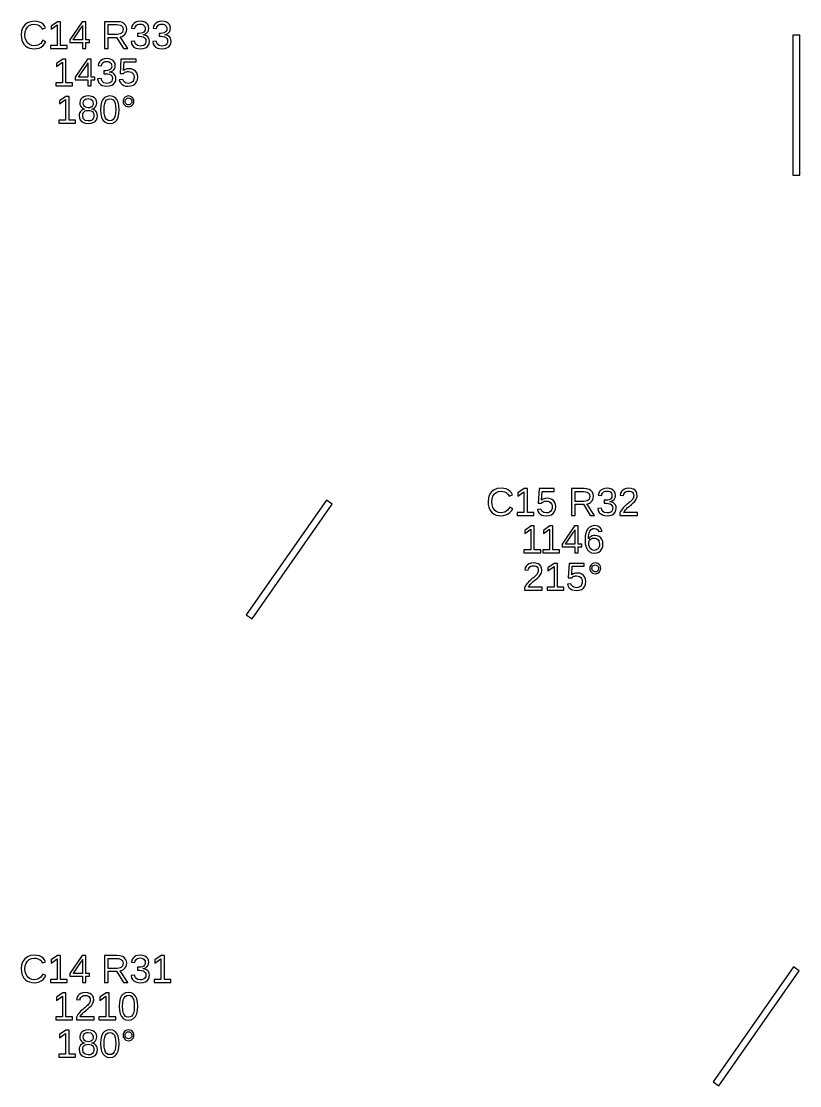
# Model space of a CAD drawing. Extents: x 206 to 2890, y 20 to 453.
# Drawn here: x 1558 to 1724.8, y 25 to 252.9 of the extents above; entities that cross this region are included whole.
import ezdxf

# ---------------------------------------------------------------- set-up
doc = ezdxf.new("R2010")
doc.units = 0
doc.layers.get('0').update_dxf_attribs({"linetype": 'CONTINUOUS'})

msp = doc.modelspace()

# ---------------------------------------------------------------- linework, layer by layer
for points in [[(1561.31, 247.093), (1561.81, 247.222), (1562.26, 247.437), (1562.66, 247.734), (1562.99, 248.109), (1563.26, 248.564), (1562.62, 248.881), (1562.15, 248.219), (1561.55, 247.821), (1560.81, 247.689), (1560.23, 247.76), (1559.73, 247.974), (1559.32, 248.33), (1559.01, 248.803), (1558.83, 249.368), (1558.77, 250.024), (1558.83, 250.685), (1559, 251.244), (1559.3, 251.703), (1559.7, 252.043), (1560.19, 252.247), (1560.78, 252.315), (1561.16, 252.286), (1561.51, 252.198), (1561.83, 252.051), (1562.09, 251.848), (1562.31, 251.593), (1562.47, 251.286), (1563.2, 251.53), (1562.97, 251.961), (1562.67, 252.315), (1562.3, 252.592), (1561.86, 252.791), (1561.35, 252.91), (1560.77, 252.95), (1559.96, 252.863), (1559.28, 252.604), (1558.72, 252.173), (1558.31, 251.589), (1558.06, 250.873), (1557.98, 250.024), (1558.02, 249.441), (1558.13, 248.913), (1558.31, 248.44), (1558.56, 248.028), (1558.89, 247.685), (1559.27, 247.41), (1559.72, 247.21), (1560.22, 247.09), (1560.77, 247.05)], [(1567.8, 247.754), (1566.41, 247.754), (1566.41, 252.864), (1565.73, 252.864), (1564.37, 251.933), (1564.37, 251.241), (1565.67, 252.165), (1565.67, 247.754), (1564.21, 247.754), (1564.21, 247.132), (1567.8, 247.132)], [(1571.79, 248.429), (1572.6, 248.429), (1572.6, 249.007), (1571.79, 249.007), (1571.79, 252.864), (1571.02, 252.864), (1568.4, 248.999), (1568.4, 248.429), (1571.1, 248.429), (1571.1, 247.132), (1571.79, 247.132)], [(1569.07, 249.007), (1569.14, 249.089), (1569.36, 249.39), (1570.83, 251.554), (1570.87, 251.618), (1570.92, 251.708), (1570.99, 251.823), (1571.05, 251.932), (1571.08, 252.004), (1571.1, 252.038), (1571.1, 249.007)], [(1576.62, 249.512), (1578.4, 249.512), (1579.89, 247.132), (1580.79, 247.132), (1579.16, 249.601), (1579.57, 249.713), (1579.91, 249.896), (1580.19, 250.151), (1580.4, 250.463), (1580.52, 250.821), (1580.56, 251.225), (1580.5, 251.702), (1580.33, 252.104), (1580.03, 252.431), (1579.63, 252.672), (1579.14, 252.816), (1578.54, 252.864), (1575.84, 252.864), (1575.84, 247.132), (1576.62, 247.132)], [(1576.62, 250.126), (1576.62, 252.242), (1578.46, 252.242), (1578.85, 252.213), (1579.18, 252.125), (1579.44, 251.979), (1579.63, 251.778), (1579.74, 251.524), (1579.78, 251.217), (1579.74, 250.898), (1579.63, 250.63), (1579.44, 250.413), (1579.19, 250.254), (1578.87, 250.158), (1578.49, 250.126)], [(1584.07, 247.099), (1584.56, 247.244), (1584.94, 247.486), (1585.22, 247.816), (1585.39, 248.225), (1585.44, 248.714), (1585.4, 249.06), (1585.28, 249.363), (1585.09, 249.626), (1584.82, 249.835), (1584.48, 249.978), (1584.08, 250.057), (1584.08, 250.073), (1584.44, 250.179), (1584.74, 250.335), (1584.98, 250.539), (1585.15, 250.791), (1585.25, 251.089), (1585.29, 251.432), (1585.23, 251.875), (1585.07, 252.247), (1584.81, 252.549), (1584.45, 252.772), (1584, 252.905), (1583.47, 252.95), (1582.97, 252.906), (1582.54, 252.774), (1582.17, 252.555), (1581.89, 252.258), (1581.69, 251.892), (1581.59, 251.457), (1582.33, 251.4), (1582.39, 251.678), (1582.5, 251.911), (1582.68, 252.099), (1582.89, 252.237), (1583.16, 252.32), (1583.46, 252.348), (1583.78, 252.318), (1584.05, 252.229), (1584.26, 252.081), (1584.41, 251.882), (1584.5, 251.64), (1584.53, 251.355), (1584.5, 251.068), (1584.39, 250.826), (1584.2, 250.629), (1583.95, 250.483), (1583.64, 250.395), (1583.27, 250.366), (1582.87, 250.366), (1582.87, 249.731), (1583.28, 249.731), (1583.7, 249.702), (1584.05, 249.615), (1584.32, 249.469), (1584.52, 249.271), (1584.64, 249.028), (1584.68, 248.739), (1584.65, 248.41), (1584.54, 248.14), (1584.37, 247.929), (1584.13, 247.778), (1583.84, 247.687), (1583.5, 247.656), (1582.87, 247.769), (1582.45, 248.108), (1582.25, 248.674), (1581.49, 248.604), (1581.6, 248.134), (1581.81, 247.746), (1582.11, 247.443), (1582.49, 247.225), (1582.96, 247.094), (1583.5, 247.05)], [(1588.71, 247.099), (1589.19, 247.244), (1589.57, 247.486), (1589.85, 247.816), (1590.02, 248.225), (1590.08, 248.714), (1590.04, 249.06), (1589.92, 249.363), (1589.72, 249.626), (1589.45, 249.835), (1589.12, 249.978), (1588.72, 250.057), (1588.72, 250.073), (1589.08, 250.179), (1589.38, 250.335), (1589.61, 250.539), (1589.78, 250.791), (1589.89, 251.089), (1589.92, 251.432), (1589.87, 251.875), (1589.71, 252.247), (1589.44, 252.549), (1589.08, 252.772), (1588.63, 252.905), (1588.1, 252.95), (1587.61, 252.906), (1587.18, 252.774), (1586.81, 252.555), (1586.52, 252.258), (1586.33, 251.892), (1586.23, 251.457), (1586.96, 251.4), (1587.02, 251.678), (1587.14, 251.911), (1587.31, 252.099), (1587.53, 252.237), (1587.79, 252.32), (1588.09, 252.348), (1588.42, 252.318), (1588.69, 252.229), (1588.9, 252.081), (1589.05, 251.882), (1589.14, 251.64), (1589.17, 251.355), (1589.13, 251.068), (1589.02, 250.826), (1588.84, 250.629), (1588.58, 250.483), (1588.27, 250.395), (1587.9, 250.366), (1587.5, 250.366), (1587.5, 249.731), (1587.92, 249.731), (1588.34, 249.702), (1588.68, 249.615), (1588.96, 249.469), (1589.16, 249.271), (1589.28, 249.028), (1589.32, 248.739), (1589.28, 248.41), (1589.18, 248.14), (1589, 247.929), (1588.77, 247.778), (1588.48, 247.687), (1588.13, 247.656), (1587.5, 247.769), (1587.09, 248.108), (1586.88, 248.674), (1586.13, 248.604), (1586.24, 248.134), (1586.45, 247.746), (1586.74, 247.443), (1587.13, 247.225), (1587.59, 247.094), (1588.13, 247.05)], [(1724.75, 250), (1723.25, 250), (1723.25, 220), (1724.75, 220)], [(1568.96, 239.754), (1567.56, 239.754), (1567.56, 244.864), (1566.89, 244.864), (1565.53, 243.933), (1565.53, 243.241), (1566.83, 244.165), (1566.83, 239.754), (1565.37, 239.754), (1565.37, 239.132), (1568.96, 239.132)], [(1572.95, 240.429), (1573.76, 240.429), (1573.76, 241.007), (1572.95, 241.007), (1572.95, 244.864), (1572.18, 244.864), (1569.56, 240.999), (1569.56, 240.429), (1572.26, 240.429), (1572.26, 239.132), (1572.95, 239.132)], [(1570.23, 241.007), (1570.3, 241.089), (1570.52, 241.39), (1571.99, 243.554), (1572.03, 243.618), (1572.08, 243.708), (1572.14, 243.823), (1572.2, 243.932), (1572.24, 244.004), (1572.26, 244.038), (1572.26, 241.007)], [(1576.9, 239.099), (1577.38, 239.244), (1577.76, 239.486), (1578.04, 239.816), (1578.21, 240.225), (1578.27, 240.714), (1578.23, 241.06), (1578.11, 241.363), (1577.91, 241.626), (1577.64, 241.835), (1577.31, 241.978), (1576.91, 242.057), (1576.91, 242.073), (1577.27, 242.179), (1577.57, 242.335), (1577.8, 242.539), (1577.97, 242.791), (1578.08, 243.089), (1578.11, 243.432), (1578.06, 243.875), (1577.9, 244.247), (1577.63, 244.549), (1577.27, 244.772), (1576.82, 244.905), (1576.29, 244.95), (1575.8, 244.906), (1575.37, 244.774), (1575, 244.555), (1574.71, 244.258), (1574.52, 243.892), (1574.42, 243.457), (1575.15, 243.4), (1575.21, 243.678), (1575.33, 243.911), (1575.5, 244.099), (1575.72, 244.237), (1575.98, 244.32), (1576.28, 244.348), (1576.61, 244.318), (1576.88, 244.229), (1577.09, 244.081), (1577.24, 243.882), (1577.33, 243.64), (1577.36, 243.355), (1577.32, 243.068), (1577.21, 242.826), (1577.03, 242.629), (1576.77, 242.483), (1576.46, 242.395), (1576.09, 242.366), (1575.69, 242.366), (1575.69, 241.731), (1576.11, 241.731), (1576.53, 241.702), (1576.87, 241.615), (1577.15, 241.469), (1577.35, 241.271), (1577.47, 241.028), (1577.51, 240.739), (1577.47, 240.41), (1577.37, 240.14), (1577.19, 239.929), (1576.96, 239.778), (1576.67, 239.687), (1576.32, 239.656), (1575.69, 239.769), (1575.28, 240.108), (1575.07, 240.674), (1574.32, 240.604), (1574.43, 240.134), (1574.63, 239.746), (1574.93, 239.443), (1575.32, 239.225), (1575.78, 239.094), (1576.32, 239.05)], [(1581.48, 239.108), (1581.97, 239.282), (1582.38, 239.571), (1582.68, 239.961), (1582.86, 240.437), (1582.92, 240.999), (1582.86, 241.497), (1582.7, 241.929), (1582.42, 242.293), (1582.04, 242.569), (1581.59, 242.734), (1581.07, 242.789), (1580.62, 242.749), (1580.23, 242.627), (1579.88, 242.423), (1579.99, 244.242), (1582.59, 244.242), (1582.59, 244.864), (1579.33, 244.864), (1579.14, 241.78), (1579.85, 241.78), (1580.02, 241.915), (1580.19, 242.021), (1580.36, 242.098), (1580.54, 242.15), (1580.72, 242.181), (1580.92, 242.191), (1581.27, 242.154), (1581.57, 242.043), (1581.82, 241.858), (1582.01, 241.612), (1582.12, 241.321), (1582.16, 240.983), (1582.12, 240.597), (1582.01, 240.271), (1581.82, 240.004), (1581.57, 239.806), (1581.27, 239.688), (1580.9, 239.648), (1580.34, 239.743), (1579.94, 240.026), (1579.71, 240.499), (1578.97, 240.413), (1579.1, 240.006), (1579.3, 239.668), (1579.59, 239.4), (1579.95, 239.206), (1580.38, 239.089), (1580.88, 239.05)], [(1569.61, 231.754), (1568.21, 231.754), (1568.21, 236.864), (1567.54, 236.864), (1566.18, 235.933), (1566.18, 235.241), (1567.48, 236.165), (1567.48, 231.754), (1566.02, 231.754), (1566.02, 231.132), (1569.61, 231.132)], [(1572.92, 231.099), (1573.4, 231.247), (1573.78, 231.494), (1574.06, 231.828), (1574.23, 232.24), (1574.29, 232.731), (1574.25, 233.087), (1574.15, 233.401), (1573.98, 233.672), (1573.75, 233.892), (1573.47, 234.047), (1573.13, 234.138), (1573.13, 234.155), (1573.42, 234.247), (1573.67, 234.401), (1573.87, 234.614), (1574.03, 234.873), (1574.12, 235.159), (1574.15, 235.473), (1574.09, 235.895), (1573.93, 236.254), (1573.66, 236.551), (1573.29, 236.773), (1572.84, 236.906), (1572.32, 236.95), (1571.81, 236.905), (1571.37, 236.769), (1571, 236.543), (1570.73, 236.244), (1570.57, 235.89), (1570.51, 235.481), (1570.54, 235.167), (1570.63, 234.881), (1570.78, 234.623), (1570.99, 234.407), (1571.23, 234.248), (1571.52, 234.146), (1571.52, 234.13), (1571.21, 234.042), (1570.93, 233.888), (1570.7, 233.666), (1570.52, 233.391), (1570.41, 233.077), (1570.38, 232.722), (1570.44, 232.229), (1570.61, 231.816), (1570.9, 231.486), (1571.29, 231.244), (1571.77, 231.099), (1572.34, 231.05)], [(1572.01, 234.452), (1571.75, 234.538), (1571.54, 234.681), (1571.39, 234.88), (1571.29, 235.13), (1571.26, 235.432), (1571.29, 235.728), (1571.38, 235.971), (1571.53, 236.16), (1571.74, 236.296), (1572, 236.377), (1572.32, 236.405), (1572.91, 236.297), (1573.27, 235.972), (1573.39, 235.432), (1573.36, 235.11), (1573.27, 234.853), (1573.11, 234.661), (1572.91, 234.529), (1572.64, 234.45), (1572.33, 234.423)], [(1577.56, 231.134), (1578.06, 231.387), (1578.45, 231.807), (1578.73, 232.387), (1578.9, 233.118), (1578.96, 234), (1578.91, 234.894), (1578.75, 235.629), (1578.48, 236.205), (1578.1, 236.619), (1577.6, 236.867), (1576.98, 236.95), (1576.35, 236.868), (1575.84, 236.623), (1575.46, 236.213), (1575.19, 235.64), (1575.03, 234.902), (1574.98, 234), (1575.03, 233.114), (1575.2, 232.382), (1575.47, 231.803), (1575.86, 231.385), (1576.35, 231.134), (1576.96, 231.05)], [(1576.57, 231.711), (1576.25, 231.9), (1576.02, 232.214), (1575.85, 232.664), (1575.75, 233.259), (1575.72, 234), (1575.75, 234.759), (1575.85, 235.362), (1576.01, 235.806), (1576.25, 236.112), (1576.57, 236.295), (1576.98, 236.356), (1577.38, 236.294), (1577.7, 236.108), (1577.93, 235.798), (1578.09, 235.351), (1578.18, 234.751), (1578.22, 234), (1578.18, 233.271), (1578.08, 232.68), (1577.91, 232.226), (1577.68, 231.905), (1577.36, 231.712), (1576.97, 231.648)], [(1581.25, 234.668), (1581.53, 234.781), (1581.77, 234.968), (1581.96, 235.21), (1582.08, 235.484), (1582.12, 235.79), (1582.08, 236.097), (1581.97, 236.371), (1581.78, 236.612), (1581.53, 236.8), (1581.26, 236.912), (1580.95, 236.95), (1580.64, 236.912), (1580.36, 236.798), (1580.12, 236.608), (1579.93, 236.365), (1579.82, 236.093), (1579.78, 235.79), (1579.82, 235.488), (1579.93, 235.215), (1580.13, 234.972), (1580.37, 234.783), (1580.64, 234.669), (1580.95, 234.631)], [(1580.76, 235.082), (1580.59, 235.154), (1580.44, 235.274), (1580.32, 235.427), (1580.25, 235.599), (1580.23, 235.79), (1580.25, 235.981), (1580.32, 236.154), (1580.44, 236.307), (1580.59, 236.427), (1580.76, 236.499), (1580.95, 236.523), (1581.14, 236.499), (1581.31, 236.429), (1581.46, 236.311), (1581.58, 236.159), (1581.65, 235.986), (1581.67, 235.79), (1581.65, 235.597), (1581.58, 235.424), (1581.46, 235.271), (1581.31, 235.153), (1581.14, 235.082), (1580.95, 235.058)], [(1571.67, 231.731), (1571.27, 232.126), (1571.14, 232.783), (1571.17, 233.098), (1571.27, 233.365), (1571.45, 233.583), (1571.68, 233.745), (1571.97, 233.842), (1572.32, 233.874), (1572.67, 233.844), (1572.97, 233.754), (1573.21, 233.603), (1573.39, 233.394), (1573.49, 233.126), (1573.53, 232.8), (1573.5, 232.42), (1573.4, 232.115), (1573.23, 231.886), (1573.01, 231.727), (1572.71, 231.631), (1572.34, 231.599)], [(1661.31, 147.093), (1661.81, 147.222), (1662.26, 147.437), (1662.66, 147.734), (1662.99, 148.109), (1663.26, 148.564), (1662.62, 148.881), (1662.15, 148.219), (1661.55, 147.821), (1660.81, 147.689), (1660.23, 147.76), (1659.73, 147.974), (1659.32, 148.33), (1659.01, 148.803), (1658.83, 149.368), (1658.77, 150.024), (1658.83, 150.685), (1659, 151.244), (1659.3, 151.703), (1659.7, 152.043), (1660.19, 152.247), (1660.78, 152.315), (1661.16, 152.286), (1661.51, 152.198), (1661.83, 152.051), (1662.09, 151.848), (1662.31, 151.593), (1662.47, 151.286), (1663.2, 151.53), (1662.97, 151.961), (1662.67, 152.315), (1662.3, 152.592), (1661.86, 152.791), (1661.35, 152.91), (1660.77, 152.95), (1659.96, 152.863), (1659.28, 152.604), (1658.72, 152.173), (1658.31, 151.589), (1658.06, 150.873), (1657.98, 150.024), (1658.02, 149.441), (1658.13, 148.913), (1658.31, 148.44), (1658.56, 148.028), (1658.89, 147.685), (1659.27, 147.41), (1659.72, 147.21), (1660.22, 147.09), (1660.77, 147.05)], [(1667.8, 147.754), (1666.41, 147.754), (1666.41, 152.864), (1665.73, 152.864), (1664.37, 151.933), (1664.37, 151.241), (1665.67, 152.165), (1665.67, 147.754), (1664.21, 147.754), (1664.21, 147.132), (1667.8, 147.132)], [(1671.05, 147.108), (1671.55, 147.282), (1671.95, 147.571), (1672.25, 147.961), (1672.43, 148.437), (1672.49, 148.999), (1672.44, 149.497), (1672.27, 149.929), (1671.99, 150.293), (1671.62, 150.569), (1671.17, 150.734), (1670.64, 150.789), (1670.19, 150.749), (1669.8, 150.627), (1669.46, 150.423), (1669.57, 152.242), (1672.16, 152.242), (1672.16, 152.864), (1668.9, 152.864), (1668.71, 149.78), (1669.42, 149.78), (1669.6, 149.915), (1669.77, 150.021), (1669.94, 150.098), (1670.11, 150.15), (1670.3, 150.181), (1670.49, 150.191), (1670.84, 150.154), (1671.15, 150.043), (1671.4, 149.858), (1671.58, 149.612), (1671.69, 149.321), (1671.73, 148.983), (1671.69, 148.597), (1671.58, 148.271), (1671.4, 148.004), (1671.15, 147.806), (1670.84, 147.688), (1670.47, 147.648), (1669.91, 147.743), (1669.52, 148.026), (1669.28, 148.499), (1668.54, 148.413), (1668.67, 148.006), (1668.88, 147.668), (1669.16, 147.4), (1669.53, 147.206), (1669.96, 147.089), (1670.46, 147.05)], [(1676.62, 149.512), (1678.4, 149.512), (1679.89, 147.132), (1680.79, 147.132), (1679.16, 149.601), (1679.57, 149.713), (1679.91, 149.896), (1680.19, 150.151), (1680.4, 150.463), (1680.52, 150.821), (1680.56, 151.225), (1680.5, 151.702), (1680.33, 152.104), (1680.03, 152.431), (1679.63, 152.672), (1679.14, 152.816), (1678.54, 152.864), (1675.84, 152.864), (1675.84, 147.132), (1676.62, 147.132)], [(1684.07, 147.099), (1684.56, 147.244), (1684.94, 147.486), (1685.22, 147.816), (1685.39, 148.225), (1685.44, 148.714), (1685.4, 149.06), (1685.28, 149.363), (1685.09, 149.626), (1684.82, 149.835), (1684.48, 149.978), (1684.08, 150.057), (1684.08, 150.073), (1684.44, 150.179), (1684.74, 150.335), (1684.98, 150.539), (1685.15, 150.791), (1685.25, 151.089), (1685.29, 151.432), (1685.23, 151.875), (1685.07, 152.247), (1684.81, 152.549), (1684.45, 152.772), (1684, 152.905), (1683.47, 152.95), (1682.97, 152.906), (1682.54, 152.774), (1682.17, 152.555), (1681.89, 152.258), (1681.69, 151.892), (1681.59, 151.457), (1682.33, 151.4), (1682.39, 151.678), (1682.5, 151.911), (1682.68, 152.099), (1682.89, 152.237), (1683.16, 152.32), (1683.46, 152.348), (1683.78, 152.318), (1684.05, 152.229), (1684.26, 152.081), (1684.41, 151.882), (1684.5, 151.64), (1684.53, 151.355), (1684.5, 151.068), (1684.39, 150.826), (1684.2, 150.629), (1683.95, 150.483), (1683.64, 150.395), (1683.27, 150.366), (1682.87, 150.366), (1682.87, 149.731), (1683.28, 149.731), (1683.7, 149.702), (1684.05, 149.615), (1684.32, 149.469), (1684.52, 149.271), (1684.64, 149.028), (1684.68, 148.739), (1684.65, 148.41), (1684.54, 148.14), (1684.37, 147.929), (1684.13, 147.778), (1683.84, 147.687), (1683.5, 147.656), (1682.87, 147.769), (1682.45, 148.108), (1682.25, 148.674), (1681.49, 148.604), (1681.6, 148.134), (1681.81, 147.746), (1682.11, 147.443), (1682.49, 147.225), (1682.96, 147.094), (1683.5, 147.05)], [(1690.03, 147.754), (1687.04, 147.754), (1687.13, 147.946), (1687.27, 148.144), (1687.43, 148.346), (1687.64, 148.559), (1687.89, 148.789), (1688.18, 149.036), (1688.68, 149.457), (1689.07, 149.797), (1689.33, 150.057), (1689.51, 150.277), (1689.67, 150.496), (1689.78, 150.716), (1689.87, 150.936), (1689.92, 151.157), (1689.94, 151.379), (1689.88, 151.843), (1689.73, 152.23), (1689.47, 152.541), (1689.12, 152.768), (1688.67, 152.904), (1688.14, 152.95), (1687.64, 152.905), (1687.21, 152.769), (1686.85, 152.543), (1686.56, 152.24), (1686.36, 151.876), (1686.26, 151.448), (1687.01, 151.379), (1687.07, 151.663), (1687.19, 151.901), (1687.37, 152.093), (1687.59, 152.235), (1687.84, 152.319), (1688.14, 152.348), (1688.44, 152.319), (1688.7, 152.232), (1688.91, 152.087), (1689.06, 151.89), (1689.15, 151.646), (1689.18, 151.355), (1689.17, 151.13), (1689.11, 150.921), (1689.02, 150.728), (1688.9, 150.547), (1688.76, 150.37), (1688.6, 150.199), (1688.42, 150.031), (1688.23, 149.863), (1688.02, 149.695), (1687.8, 149.522), (1687.58, 149.34), (1687.36, 149.148), (1687.15, 148.943), (1686.94, 148.724), (1686.74, 148.488), (1686.55, 148.233), (1686.38, 147.953), (1686.23, 147.648), (1686.23, 147.132), (1690.03, 147.132)], [(1676.62, 150.126), (1676.62, 152.242), (1678.46, 152.242), (1678.85, 152.213), (1679.18, 152.125), (1679.44, 151.979), (1679.63, 151.778), (1679.74, 151.524), (1679.78, 151.217), (1679.74, 150.898), (1679.63, 150.63), (1679.44, 150.413), (1679.19, 150.254), (1678.87, 150.158), (1678.49, 150.126)], [(1624.61, 149.57), (1623.39, 150.43), (1606.18, 125.856), (1607.41, 124.995)], [(1669.27, 139.754), (1667.87, 139.754), (1667.87, 144.864), (1667.2, 144.864), (1665.84, 143.933), (1665.84, 143.241), (1667.14, 144.165), (1667.14, 139.754), (1665.67, 139.754), (1665.67, 139.132), (1669.27, 139.132)], [(1673.28, 139.754), (1671.89, 139.754), (1671.89, 144.864), (1671.21, 144.864), (1669.86, 143.933), (1669.86, 143.241), (1671.15, 144.165), (1671.15, 139.754), (1669.69, 139.754), (1669.69, 139.132), (1673.28, 139.132)], [(1677.28, 140.429), (1678.08, 140.429), (1678.08, 141.007), (1677.28, 141.007), (1677.28, 144.864), (1676.51, 144.864), (1673.88, 140.999), (1673.88, 140.429), (1676.58, 140.429), (1676.58, 139.132), (1677.28, 139.132)], [(1674.56, 141.007), (1674.62, 141.089), (1674.84, 141.39), (1676.31, 143.554), (1676.35, 143.618), (1676.41, 143.708), (1676.47, 143.823), (1676.53, 143.932), (1676.57, 144.004), (1676.58, 144.038), (1676.58, 141.007)], [(1681.28, 139.108), (1681.73, 139.283), (1682.1, 139.575), (1682.37, 139.967), (1682.54, 140.445), (1682.59, 141.007), (1682.54, 141.528), (1682.39, 141.973), (1682.13, 142.342), (1681.78, 142.618), (1681.36, 142.783), (1680.87, 142.838), (1680.57, 142.817), (1680.29, 142.752), (1680.04, 142.645), (1679.81, 142.496), (1679.63, 142.309), (1679.48, 142.081), (1679.52, 142.761), (1679.63, 143.325), (1679.82, 143.772), (1680.08, 144.096), (1680.4, 144.291), (1680.79, 144.356), (1681.22, 144.278), (1681.53, 144.045), (1681.73, 143.656), (1682.43, 143.782), (1682.1, 144.431), (1681.56, 144.82), (1680.8, 144.95), (1680.19, 144.861), (1679.69, 144.595), (1679.28, 144.152), (1678.99, 143.544), (1678.81, 142.782), (1678.75, 141.866), (1678.81, 141.022), (1678.98, 140.323), (1679.26, 139.77), (1679.65, 139.37), (1680.15, 139.13), (1680.74, 139.05)], [(1680.4, 139.687), (1680.12, 139.828), (1679.88, 140.063), (1679.7, 140.372), (1679.59, 140.734), (1679.55, 141.15), (1679.59, 141.474), (1679.69, 141.749), (1679.87, 141.974), (1680.1, 142.14), (1680.37, 142.239), (1680.69, 142.273), (1681.03, 142.235), (1681.31, 142.122), (1681.54, 141.935), (1681.71, 141.678), (1681.81, 141.358), (1681.85, 140.975), (1681.82, 140.589), (1681.72, 140.263), (1681.55, 139.996), (1681.32, 139.798), (1681.05, 139.68), (1680.72, 139.64)], [(1669.6, 131.754), (1666.61, 131.754), (1666.71, 131.946), (1666.84, 132.144), (1667.01, 132.346), (1667.21, 132.559), (1667.46, 132.789), (1667.75, 133.036), (1668.26, 133.457), (1668.64, 133.797), (1668.9, 134.057), (1669.09, 134.277), (1669.24, 134.496), (1669.36, 134.716), (1669.44, 134.936), (1669.49, 135.157), (1669.51, 135.379), (1669.46, 135.843), (1669.3, 136.23), (1669.04, 136.541), (1668.69, 136.768), (1668.24, 136.904), (1667.71, 136.95), (1667.21, 136.905), (1666.78, 136.769), (1666.42, 136.543), (1666.13, 136.24), (1665.93, 135.876), (1665.83, 135.448), (1666.58, 135.379), (1666.65, 135.663), (1666.76, 135.901), (1666.94, 136.093), (1667.16, 136.235), (1667.42, 136.319), (1667.71, 136.348), (1668.01, 136.319), (1668.27, 136.232), (1668.48, 136.087), (1668.63, 135.89), (1668.72, 135.646), (1668.75, 135.355), (1668.74, 135.13), (1668.68, 134.921), (1668.59, 134.728), (1668.48, 134.547), (1668.34, 134.37), (1668.17, 134.199), (1667.99, 134.031), (1667.8, 133.863), (1667.59, 133.695), (1667.37, 133.522), (1667.16, 133.34), (1666.94, 133.148), (1666.72, 132.943), (1666.51, 132.724), (1666.31, 132.488), (1666.12, 132.233), (1665.95, 131.953), (1665.8, 131.648), (1665.8, 131.132), (1669.6, 131.132)], [(1674.24, 131.754), (1672.85, 131.754), (1672.85, 136.864), (1672.17, 136.864), (1670.82, 135.933), (1670.82, 135.241), (1672.11, 136.165), (1672.11, 131.754), (1670.65, 131.754), (1670.65, 131.132), (1674.24, 131.132)], [(1677.49, 131.108), (1677.99, 131.282), (1678.4, 131.571), (1678.7, 131.961), (1678.88, 132.437), (1678.94, 132.999), (1678.88, 133.497), (1678.71, 133.929), (1678.43, 134.293), (1678.06, 134.569), (1677.61, 134.734), (1677.08, 134.789), (1676.64, 134.749), (1676.24, 134.627), (1675.9, 134.423), (1676.01, 136.242), (1678.6, 136.242), (1678.6, 136.864), (1675.34, 136.864), (1675.15, 133.78), (1675.87, 133.78), (1676.04, 133.915), (1676.21, 134.021), (1676.38, 134.098), (1676.56, 134.15), (1676.74, 134.181), (1676.93, 134.191), (1677.29, 134.154), (1677.59, 134.043), (1677.84, 133.858), (1678.03, 133.612), (1678.14, 133.321), (1678.17, 132.983), (1678.14, 132.597), (1678.03, 132.271), (1677.84, 132.004), (1677.59, 131.806), (1677.28, 131.688), (1676.92, 131.648), (1676.36, 131.743), (1675.96, 132.026), (1675.73, 132.499), (1674.98, 132.413), (1675.11, 132.006), (1675.32, 131.668), (1675.61, 131.4), (1675.97, 131.206), (1676.4, 131.089), (1676.9, 131.05)], [(1681.25, 134.668), (1681.53, 134.781), (1681.77, 134.968), (1681.96, 135.21), (1682.08, 135.484), (1682.12, 135.79), (1682.08, 136.097), (1681.97, 136.371), (1681.78, 136.612), (1681.53, 136.8), (1681.26, 136.912), (1680.95, 136.95), (1680.64, 136.912), (1680.36, 136.798), (1680.12, 136.608), (1679.93, 136.365), (1679.82, 136.093), (1679.78, 135.79), (1679.82, 135.488), (1679.93, 135.215), (1680.13, 134.972), (1680.37, 134.783), (1680.64, 134.669), (1680.95, 134.631)], [(1680.76, 135.082), (1680.59, 135.154), (1680.44, 135.274), (1680.32, 135.427), (1680.25, 135.599), (1680.23, 135.79), (1680.25, 135.981), (1680.32, 136.154), (1680.44, 136.307), (1680.59, 136.427), (1680.76, 136.499), (1680.95, 136.523), (1681.14, 136.499), (1681.31, 136.429), (1681.46, 136.311), (1681.58, 136.159), (1681.65, 135.986), (1681.67, 135.79), (1681.65, 135.597), (1681.58, 135.424), (1681.46, 135.271), (1681.31, 135.153), (1681.14, 135.082), (1680.95, 135.058)], [(1561.31, 47.0931), (1561.81, 47.2219), (1562.26, 47.4367), (1562.66, 47.7337), (1562.99, 48.1094), (1563.26, 48.5637), (1562.62, 48.8811), (1562.15, 48.2188), (1561.55, 47.8214), (1560.81, 47.6889), (1560.23, 47.7601), (1559.73, 47.9737), (1559.32, 48.3297), (1559.01, 48.8028), (1558.83, 49.3677), (1558.77, 50.0244), (1558.83, 50.6847), (1559, 51.2441), (1559.3, 51.7027), (1559.7, 52.0429), (1560.19, 52.2471), (1560.78, 52.3151), (1561.16, 52.2857), (1561.51, 52.1976), (1561.83, 52.0506), (1562.09, 51.8481), (1562.31, 51.5932), (1562.47, 51.2857), (1563.2, 51.5298), (1562.97, 51.9607), (1562.67, 52.3146), (1562.3, 52.5918), (1561.86, 52.7907), (1561.35, 52.9101), (1560.77, 52.9498), (1559.96, 52.8635), (1559.28, 52.6045), (1558.72, 52.1727), (1558.31, 51.5886), (1558.06, 50.8725), (1557.98, 50.0244), (1558.02, 49.4415), (1558.13, 48.9132), (1558.31, 48.4396), (1558.56, 48.0278), (1558.89, 47.6847), (1559.27, 47.4102), (1559.72, 47.2102), (1560.22, 47.0902), (1560.77, 47.0502)], [(1567.8, 47.754), (1566.41, 47.754), (1566.41, 52.8644), (1565.73, 52.8644), (1564.37, 51.9327), (1564.37, 51.241), (1565.67, 52.1646), (1565.67, 47.754), (1564.21, 47.754), (1564.21, 47.1315), (1567.8, 47.1315)], [(1571.79, 48.4294), (1572.6, 48.4294), (1572.6, 49.0072), (1571.79, 49.0072), (1571.79, 52.8644), (1571.02, 52.8644), (1568.4, 48.9991), (1568.4, 48.4294), (1571.1, 48.4294), (1571.1, 47.1315), (1571.79, 47.1315)], [(1576.62, 49.5117), (1578.4, 49.5117), (1579.89, 47.1315), (1580.79, 47.1315), (1579.16, 49.6012), (1579.57, 49.7129), (1579.91, 49.896), (1580.19, 50.1505), (1580.4, 50.4634), (1580.52, 50.8214), (1580.56, 51.2247), (1580.5, 51.7023), (1580.33, 52.1044), (1580.03, 52.4311), (1579.63, 52.6718), (1579.14, 52.8163), (1578.54, 52.8644), (1575.84, 52.8644), (1575.84, 47.1315), (1576.62, 47.1315)], [(1584.07, 47.0985), (1584.56, 47.2437), (1584.94, 47.4855), (1585.22, 47.8155), (1585.39, 48.2251), (1585.44, 48.7143), (1585.4, 49.0597), (1585.28, 49.3635), (1585.09, 49.6257), (1584.82, 49.8345), (1584.48, 49.9783), (1584.08, 50.0569), (1584.08, 50.0732), (1584.44, 50.1792), (1584.74, 50.3345), (1584.98, 50.5391), (1585.15, 50.7911), (1585.25, 51.0888), (1585.29, 51.4322), (1585.23, 51.8746), (1585.07, 52.2468), (1584.81, 52.549), (1584.45, 52.7717), (1584, 52.9053), (1583.47, 52.9498), (1582.97, 52.906), (1582.54, 52.7744), (1582.17, 52.5552), (1581.89, 52.2577), (1581.69, 51.8915), (1581.59, 51.4566), (1582.33, 51.3996), (1582.39, 51.6781), (1582.5, 51.9114), (1582.68, 52.0995), (1582.89, 52.2374), (1583.16, 52.3201), (1583.46, 52.3477), (1583.78, 52.3181), (1584.05, 52.2292), (1584.26, 52.0812), (1584.41, 51.882), (1584.5, 51.6399), (1584.53, 51.3549), (1584.5, 51.068), (1584.39, 50.826), (1584.2, 50.6286), (1583.95, 50.4828), (1583.64, 50.3953), (1583.27, 50.3662), (1582.87, 50.3662), (1582.87, 49.7314), (1583.28, 49.7314), (1583.7, 49.7023), (1584.05, 49.6148), (1584.32, 49.469), (1584.52, 49.2712), (1584.64, 49.0278), (1584.68, 48.7387), (1584.65, 48.41), (1584.54, 48.1401), (1584.37, 47.929), (1584.13, 47.7775), (1583.84, 47.6867), (1583.5, 47.6564), (1582.87, 47.7694), (1582.45, 48.1085), (1582.25, 48.6736), (1581.49, 48.6044), (1581.6, 48.1336), (1581.81, 47.7464), (1582.11, 47.4428), (1582.49, 47.2247), (1582.96, 47.0938), (1583.5, 47.0502)], [(1590.04, 47.754), (1588.64, 47.754), (1588.64, 52.8644), (1587.97, 52.8644), (1586.61, 51.9327), (1586.61, 51.241), (1587.91, 52.1646), (1587.91, 47.754), (1586.45, 47.754), (1586.45, 47.1315), (1590.04, 47.1315)], [(1569.07, 49.0072), (1569.14, 49.0886), (1569.36, 49.3897), (1570.83, 51.5542), (1570.87, 51.6185), (1570.92, 51.708), (1570.99, 51.8228), (1571.05, 51.9317), (1571.08, 52.0036), (1571.1, 52.0384), (1571.1, 49.0072)], [(1576.62, 50.1261), (1576.62, 52.2419), (1578.46, 52.2419), (1578.85, 52.2127), (1579.18, 52.1253), (1579.44, 51.9795), (1579.63, 51.7781), (1579.74, 51.5238), (1579.78, 51.2166), (1579.74, 50.8976), (1579.63, 50.6298), (1579.44, 50.413), (1579.19, 50.2536), (1578.87, 50.158), (1578.49, 50.1261)], [(1724.61, 49.5698), (1723.39, 50.4302), (1706.18, 25.8556), (1707.41, 24.9953)], [(1568.96, 39.754), (1567.56, 39.754), (1567.56, 44.8644), (1566.89, 44.8644), (1565.53, 43.9327), (1565.53, 43.241), (1566.83, 44.1646), (1566.83, 39.754), (1565.37, 39.754), (1565.37, 39.1315), (1568.96, 39.1315)], [(1573.58, 39.754), (1570.59, 39.754), (1570.69, 39.9464), (1570.82, 40.1437), (1570.99, 40.346), (1571.19, 40.5592), (1571.44, 40.7891), (1571.73, 41.0357), (1572.24, 41.4566), (1572.62, 41.797), (1572.88, 42.0569), (1573.07, 42.2767), (1573.22, 42.4964), (1573.34, 42.7161), (1573.42, 42.9363), (1573.47, 43.1573), (1573.49, 43.3793), (1573.44, 43.8429), (1573.28, 44.2301), (1573.03, 44.5409), (1572.67, 44.7681), (1572.23, 44.9044), (1571.69, 44.9498), (1571.2, 44.9046), (1570.77, 44.769), (1570.4, 44.5429), (1570.11, 44.2405), (1569.92, 43.8757), (1569.82, 43.4485), (1570.57, 43.3793), (1570.63, 43.663), (1570.75, 43.901), (1570.92, 44.0933), (1571.14, 44.2346), (1571.4, 44.3194), (1571.69, 44.3477), (1572, 44.3187), (1572.25, 44.2319), (1572.46, 44.0873), (1572.62, 43.8902), (1572.71, 43.646), (1572.74, 43.3549), (1572.72, 43.1297), (1572.67, 42.9209), (1572.58, 42.7283), (1572.46, 42.5465), (1572.32, 42.3702), (1572.16, 42.1993), (1571.98, 42.0312), (1571.78, 41.863), (1571.57, 41.6948), (1571.36, 41.5219), (1571.14, 41.3395), (1570.92, 41.1476), (1570.7, 40.9432), (1570.49, 40.7235), (1570.29, 40.4884), (1570.1, 40.2332), (1569.93, 39.9532), (1569.78, 39.6482), (1569.78, 39.1315), (1573.58, 39.1315)], [(1578.23, 39.754), (1576.83, 39.754), (1576.83, 44.8644), (1576.16, 44.8644), (1574.8, 43.9327), (1574.8, 43.241), (1576.1, 44.1646), (1576.1, 39.754), (1574.63, 39.754), (1574.63, 39.1315), (1578.23, 39.1315)], [(1581.55, 39.1342), (1582.05, 39.3865), (1582.44, 39.8069), (1582.72, 40.387), (1582.89, 41.118), (1582.94, 42), (1582.89, 42.8942), (1582.73, 43.6293), (1582.46, 44.2052), (1582.08, 44.6189), (1581.58, 44.8671), (1580.97, 44.9498), (1580.33, 44.868), (1579.83, 44.6225), (1579.44, 44.2134), (1579.17, 43.6402), (1579.01, 42.9024), (1578.96, 42), (1579.02, 41.1139), (1579.18, 40.3815), (1579.46, 39.8029), (1579.84, 39.3847), (1580.34, 39.1338), (1580.94, 39.0502)], [(1580.55, 39.7111), (1580.24, 39.8996), (1580, 40.2138), (1579.83, 40.6636), (1579.73, 41.259), (1579.7, 42), (1579.73, 42.7595), (1579.83, 43.3617), (1580, 43.8065), (1580.23, 44.1116), (1580.56, 44.2947), (1580.97, 44.3558), (1581.36, 44.2938), (1581.68, 44.108), (1581.91, 43.7984), (1582.07, 43.3508), (1582.17, 42.7514), (1582.2, 42), (1582.17, 41.2712), (1582.07, 40.6799), (1581.9, 40.226), (1581.66, 39.905), (1581.34, 39.7124), (1580.95, 39.6482)], [(1569.61, 31.754), (1568.21, 31.754), (1568.21, 36.8644), (1567.54, 36.8644), (1566.18, 35.9327), (1566.18, 35.241), (1567.48, 36.1646), (1567.48, 31.754), (1566.02, 31.754), (1566.02, 31.1315), (1569.61, 31.1315)], [(1572.92, 31.0994), (1573.4, 31.2473), (1573.78, 31.4936), (1574.06, 31.8282), (1574.23, 32.2405), (1574.29, 32.7305), (1574.25, 33.0865), (1574.15, 33.4005), (1573.98, 33.6725), (1573.75, 33.8915), (1573.47, 34.0468), (1573.13, 34.1383), (1573.13, 34.1546), (1573.42, 34.2473), (1573.67, 34.4005), (1573.87, 34.6143), (1574.03, 34.8725), (1574.12, 35.1587), (1574.15, 35.4729), (1574.09, 35.8947), (1573.93, 36.2541), (1573.66, 36.5511), (1573.29, 36.7726), (1572.84, 36.9055), (1572.32, 36.9498), (1571.81, 36.9046), (1571.37, 36.769), (1571, 36.5429), (1570.73, 36.2441), (1570.57, 35.8901), (1570.51, 35.481), (1570.54, 35.1668), (1570.63, 34.8806), (1570.78, 34.6225), (1570.99, 34.4069), (1571.23, 34.2482), (1571.52, 34.1465), (1571.52, 34.1302), (1571.21, 34.0425), (1570.93, 33.8879), (1570.7, 33.6663), (1570.52, 33.3915), (1570.41, 33.0768), (1570.38, 32.7224), (1570.44, 32.2287), (1570.61, 31.8164), (1570.9, 31.4855), (1571.29, 31.2437), (1571.77, 31.0985), (1572.34, 31.0502)], [(1577.56, 31.1342), (1578.06, 31.3865), (1578.45, 31.8069), (1578.73, 32.387), (1578.9, 33.118), (1578.96, 34), (1578.91, 34.8942), (1578.75, 35.6293), (1578.48, 36.2052), (1578.1, 36.6189), (1577.6, 36.8671), (1576.98, 36.9498), (1576.35, 36.868), (1575.84, 36.6225), (1575.46, 36.2134), (1575.19, 35.6402), (1575.03, 34.9024), (1574.98, 34), (1575.03, 33.1139), (1575.2, 32.3815), (1575.47, 31.8029), (1575.86, 31.3847), (1576.35, 31.1338), (1576.96, 31.0502)], [(1581.25, 34.6682), (1581.53, 34.7807), (1581.77, 34.9683), (1581.96, 35.2098), (1582.08, 35.4837), (1582.12, 35.7902), (1582.08, 36.0967), (1581.97, 36.3707), (1581.78, 36.6121), (1581.53, 36.7997), (1581.26, 36.9123), (1580.95, 36.9498), (1580.64, 36.9119), (1580.36, 36.7979), (1580.12, 36.608), (1579.93, 36.3653), (1579.82, 36.0927), (1579.78, 35.7902), (1579.82, 35.4878), (1579.93, 35.2152), (1580.13, 34.9724), (1580.37, 34.7826), (1580.64, 34.6686), (1580.95, 34.6307)], [(1580.76, 35.0818), (1580.59, 35.1537), (1580.44, 35.2735), (1580.32, 35.4268), (1580.25, 35.599), (1580.23, 35.7902), (1580.25, 35.9814), (1580.32, 36.1537), (1580.44, 36.3069), (1580.59, 36.4268), (1580.76, 36.4987), (1580.95, 36.5226), (1581.14, 36.4991), (1581.31, 36.4286), (1581.46, 36.311), (1581.58, 36.1591), (1581.65, 35.9855), (1581.67, 35.7902), (1581.65, 35.597), (1581.58, 35.424), (1581.46, 35.2715), (1581.31, 35.1528), (1581.14, 35.0816), (1580.95, 35.0579)], [(1572.01, 34.4518), (1571.75, 34.5379), (1571.54, 34.6815), (1571.39, 34.8797), (1571.29, 35.13), (1571.26, 35.4322), (1571.29, 35.7283), (1571.38, 35.9711), (1571.53, 36.1605), (1571.74, 36.2961), (1572, 36.3775), (1572.32, 36.4046), (1572.91, 36.2966), (1573.27, 35.9724), (1573.39, 35.4322), (1573.36, 35.1096), (1573.27, 34.8526), (1573.11, 34.6611), (1572.91, 34.5289), (1572.64, 34.4496), (1572.33, 34.4231)], [(1576.57, 31.7111), (1576.25, 31.8996), (1576.02, 32.2138), (1575.85, 32.6636), (1575.75, 33.259), (1575.72, 34), (1575.75, 34.7595), (1575.85, 35.3617), (1576.01, 35.8065), (1576.25, 36.1116), (1576.57, 36.2947), (1576.98, 36.3558), (1577.38, 36.2938), (1577.7, 36.108), (1577.93, 35.7984), (1578.09, 35.3508), (1578.18, 34.7514), (1578.22, 34), (1578.18, 33.2712), (1578.08, 32.6799), (1577.91, 32.226), (1577.68, 31.905), (1577.36, 31.7124), (1576.97, 31.6482)], [(1571.67, 31.731), (1571.27, 32.1256), (1571.14, 32.7834), (1571.17, 33.0983), (1571.27, 33.3648), (1571.45, 33.5829), (1571.68, 33.7446), (1571.97, 33.8416), (1572.32, 33.8739), (1572.67, 33.8438), (1572.97, 33.7536), (1573.21, 33.6033), (1573.39, 33.3938), (1573.49, 33.1259), (1573.53, 32.7997), (1573.5, 32.4197), (1573.4, 32.1152), (1573.23, 31.8863), (1573.01, 31.7269), (1572.71, 31.6313), (1572.34, 31.5994)]]:
    msp.add_lwpolyline(points, close=True)

doc.saveas('drawing.dxf')
